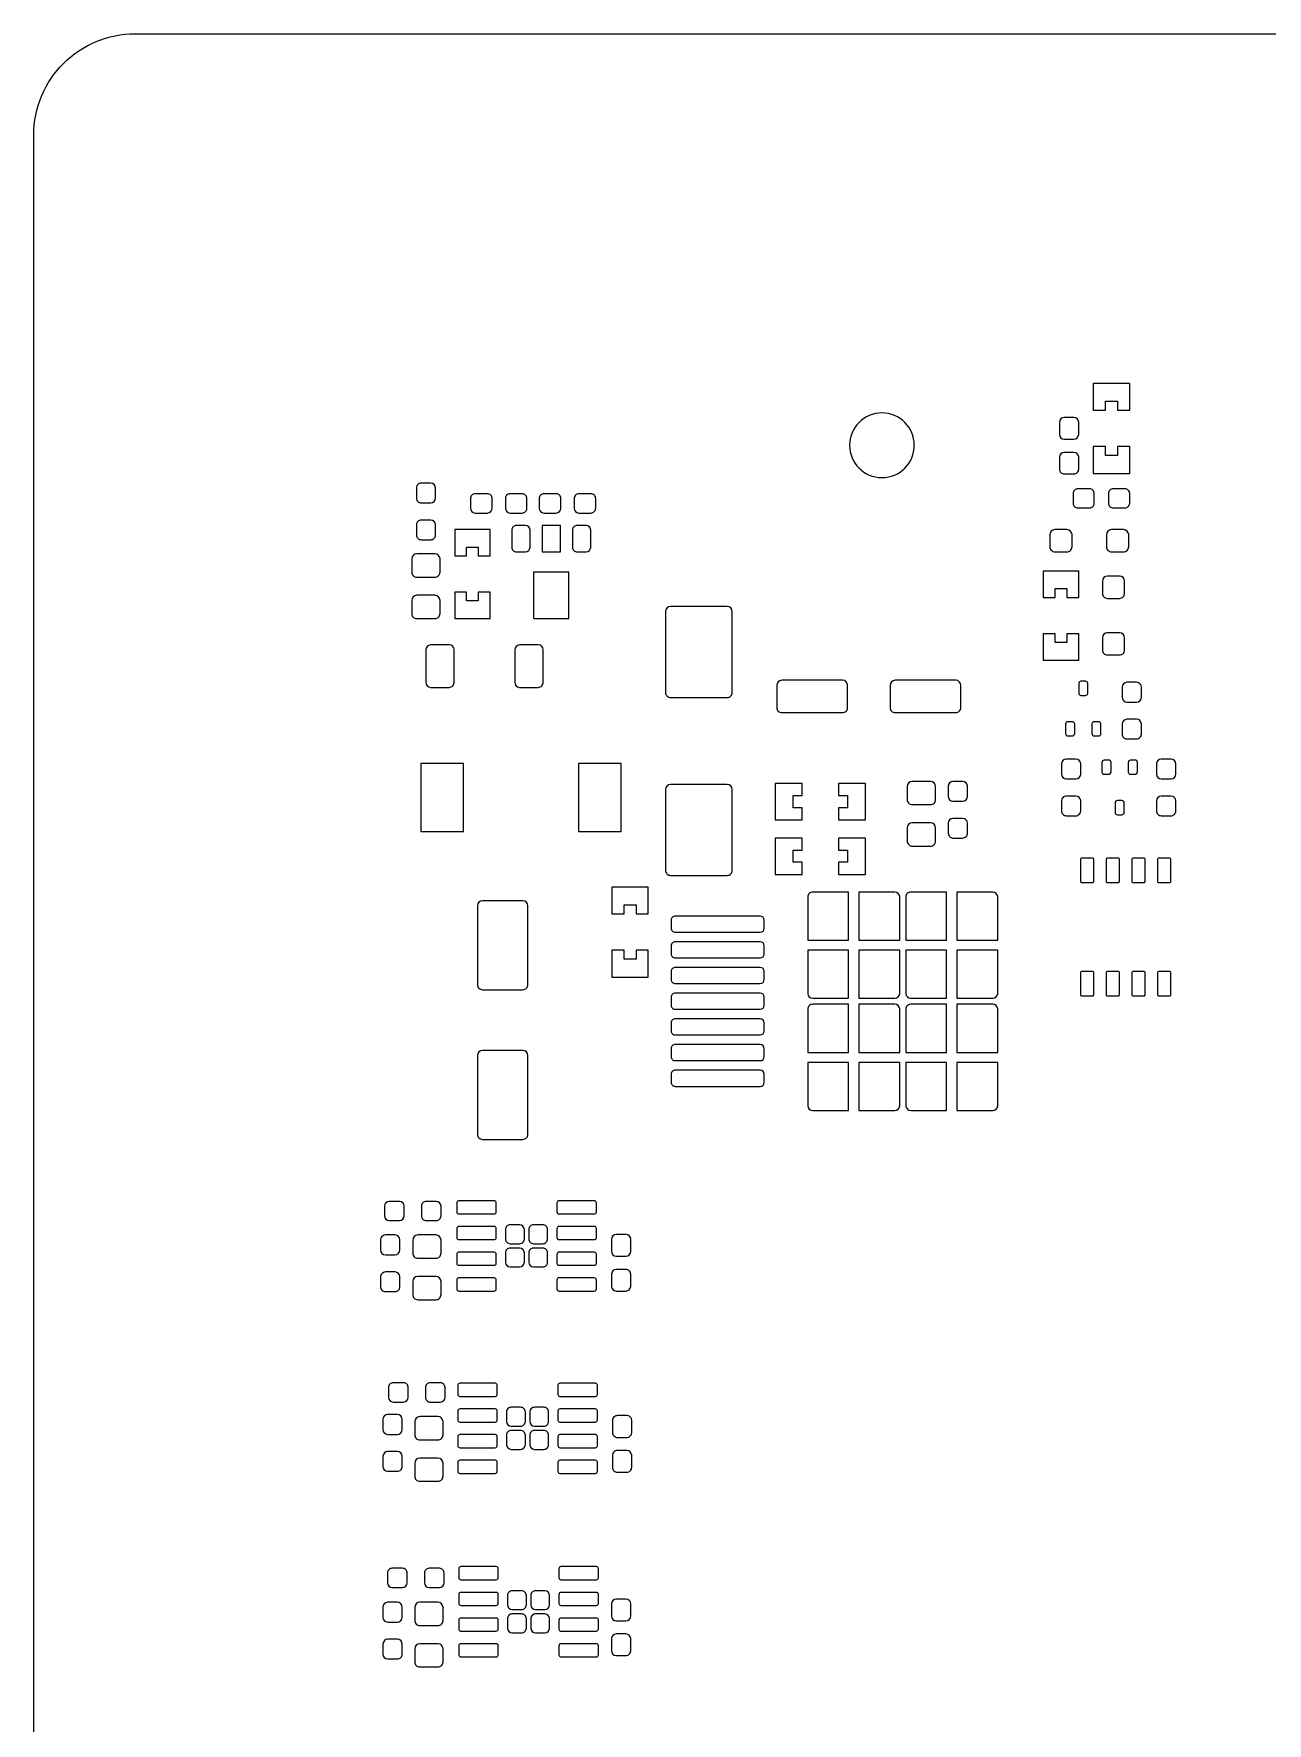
# Model space of a CAD drawing. Extents: x -72 to 103, y -93 to 77.
# Drawn here: x -59.7 to 1.3, y -6.3 to 77.3 of the extents above; entities that cross this region are included whole.
import ezdxf

# ---------------------------------------------------------------- set-up
doc = ezdxf.new("R2010")
doc.units = 0
doc.header["$MEASUREMENT"] = 0
doc.layers.get('0').update_dxf_attribs({"linetype": 'CONTINUOUS'})

msp = doc.modelspace()

# ---------------------------------------------------------------- linework, layer by layer
for points in [[(-59.655, 72.287, -0.414214), (-54.655, 77.287), (-54.655, 77.287), (75.345, 77.287), (75.345, 77.287, -0.414214), (80.345, 72.287), (80.345, 72.287), (80.345, -47.713), (80.345, -47.713, -0.414214), (75.345, -52.713), (75.345, -52.713), (-54.655, -52.713), (-54.655, -52.713, -0.414214), (-59.655, -47.713), (-59.655, -47.713), (-59.655, 72.287)], [(-19.32, 56.94, 1), (-16.12, 56.94), (-16.12, 56.94, 1), (-19.32, 56.94)], [(-7.99, 58.08, 0.412984), (-8.23, 58.32), (-8.23, 58.32), (-8.71, 58.32), (-8.71, 58.32, 0.410604), (-8.94, 58.08), (-8.94, 58.08), (-8.94, 57.48), (-8.94, 57.48, 0.408185), (-8.71, 57.24), (-8.71, 57.24), (-8.23, 57.24), (-8.23, 57.24, 0.410582), (-7.99, 57.48), (-7.99, 57.48), (-7.99, 58.08)], [(-7.99, 56.36, 0.406973), (-8.23, 56.59), (-8.23, 56.59), (-8.71, 56.59), (-8.71, 56.59, 0.404238), (-8.94, 56.36), (-8.94, 56.36), (-8.94, 55.76), (-8.94, 55.76, 0.414261), (-8.71, 55.52), (-8.71, 55.52), (-8.23, 55.52), (-8.23, 55.52, 0.416618), (-7.99, 55.76), (-7.99, 55.76), (-7.99, 56.36)], [(-39.79, 54.83, 0.414203), (-40.03, 55.07), (-40.03, 55.07), (-40.5, 55.07), (-40.5, 55.07, 0.421622), (-40.74, 54.83), (-40.74, 54.83), (-40.74, 54.33), (-40.74, 54.33, 0.419103), (-40.5, 54.09), (-40.5, 54.09), (-40.03, 54.09), (-40.03, 54.09, 0.411789), (-39.79, 54.33), (-39.79, 54.33), (-39.79, 54.83)], [(-36.99, 54.3, 0.4191), (-37.23, 54.54), (-37.23, 54.54), (-37.83, 54.54), (-37.83, 54.54, 0.421628), (-38.07, 54.3), (-38.07, 54.3), (-38.07, 53.83), (-38.07, 53.83, 0.414208), (-37.83, 53.59), (-37.83, 53.59), (-37.23, 53.59), (-37.23, 53.59, 0.411786), (-36.99, 53.83), (-36.99, 53.83), (-36.99, 54.3)], [(-35.27, 54.3, 0.425451), (-35.51, 54.54), (-35.51, 54.54), (-36.11, 54.54), (-36.11, 54.54, 0.415489), (-36.34, 54.3), (-36.34, 54.3), (-36.34, 53.83), (-36.34, 53.83, 0.408179), (-36.11, 53.59), (-36.11, 53.59), (-35.51, 53.59), (-35.51, 53.59, 0.417871), (-35.27, 53.83), (-35.27, 53.83), (-35.27, 54.3)], [(-33.59, 54.3, 0.419103), (-33.83, 54.54), (-33.83, 54.54), (-34.43, 54.54), (-34.43, 54.54, 0.421625), (-34.67, 54.3), (-34.67, 54.3), (-34.67, 53.83), (-34.67, 53.83, 0.414206), (-34.43, 53.59), (-34.43, 53.59), (-33.83, 53.59), (-33.83, 53.59, 0.411789), (-33.59, 53.83), (-33.59, 53.83), (-33.59, 54.3)], [(-31.87, 54.3, 0.425454), (-32.11, 54.54), (-32.11, 54.54), (-32.71, 54.54), (-32.71, 54.54, 0.415483), (-32.94, 54.3), (-32.94, 54.3), (-32.94, 53.83), (-32.94, 53.83, 0.408173), (-32.71, 53.59), (-32.71, 53.59), (-32.11, 53.59), (-32.11, 53.59, 0.417874), (-31.87, 53.83), (-31.87, 53.83), (-31.87, 54.3)], [(-7.22, 54.55, 0.424801), (-7.46, 54.79), (-7.46, 54.79), (-8.03, 54.79), (-8.03, 54.79, 0.422249), (-8.27, 54.55), (-8.27, 54.55), (-8.27, 54.08), (-8.27, 54.08, 0.414819), (-8.03, 53.84), (-8.03, 53.84), (-7.46, 53.84), (-7.46, 53.84, 0.417264), (-7.22, 54.08), (-7.22, 54.08), (-7.22, 54.55)], [(-5.47, 54.55, 0.424802), (-5.71, 54.79), (-5.71, 54.79), (-6.28, 54.79), (-6.28, 54.79, 0.422249), (-6.52, 54.55), (-6.52, 54.55), (-6.52, 54.08), (-6.52, 54.08, 0.414819), (-6.28, 53.84), (-6.28, 53.84), (-5.71, 53.84), (-5.71, 53.84, 0.417264), (-5.47, 54.08), (-5.47, 54.08), (-5.47, 54.55)], [(-39.79, 53.01, 0.408179), (-40.03, 53.24), (-40.03, 53.24), (-40.5, 53.24), (-40.5, 53.24, 0.415489), (-40.74, 53.01), (-40.74, 53.01), (-40.74, 52.51), (-40.74, 52.51, 0.425448), (-40.5, 52.27), (-40.5, 52.27), (-40.03, 52.27), (-40.03, 52.27, 0.417868), (-39.79, 52.51), (-39.79, 52.51), (-39.79, 53.01)], [(-35.12, 52.74, 0.412985), (-35.34, 52.97), (-35.34, 52.97), (-35.79, 52.97), (-35.79, 52.97, 0.423292), (-36.02, 52.74), (-36.02, 52.74), (-36.02, 51.89), (-36.02, 51.89, 0.415597), (-35.79, 51.67), (-35.79, 51.67), (-35.34, 51.67), (-35.34, 51.67, 0.40507), (-35.12, 51.89), (-35.12, 51.89), (-35.12, 52.74)], [(-32.12, 52.74, 0.412988), (-32.34, 52.97), (-32.34, 52.97), (-32.79, 52.97), (-32.79, 52.97, 0.423289), (-33.02, 52.74), (-33.02, 52.74), (-33.02, 51.89), (-33.02, 51.89, 0.415594), (-32.79, 51.67), (-32.79, 51.67), (-32.34, 51.67), (-32.34, 51.67, 0.405073), (-32.12, 51.89), (-32.12, 51.89), (-32.12, 52.74)], [(-8.32, 52.52, 0.413025), (-8.57, 52.77), (-8.57, 52.77), (-9.17, 52.77), (-9.17, 52.77, 0.410716), (-9.42, 52.52), (-9.42, 52.52), (-9.42, 51.92), (-9.42, 51.92, 0.415381), (-9.17, 51.67), (-9.17, 51.67), (-8.57, 51.67), (-8.57, 51.67, 0.417753), (-8.32, 51.92), (-8.32, 51.92), (-8.32, 52.52)], [(-5.52, 52.52, 0.413027), (-5.77, 52.77), (-5.77, 52.77), (-6.37, 52.77), (-6.37, 52.77, 0.410715), (-6.62, 52.52), (-6.62, 52.52), (-6.62, 51.92), (-6.62, 51.92, 0.415379), (-6.37, 51.67), (-6.37, 51.67), (-5.77, 51.67), (-5.77, 51.67, 0.417755), (-5.52, 51.92), (-5.52, 51.92), (-5.52, 52.52)], [(-39.57, 51.32, 0.413598), (-39.82, 51.57), (-39.82, 51.57), (-40.72, 51.57), (-40.72, 51.57, 0.408993), (-40.97, 51.32), (-40.97, 51.32), (-40.97, 50.67), (-40.97, 50.67, 0.415949), (-40.72, 50.42), (-40.72, 50.42), (-39.82, 50.42), (-39.82, 50.42, 0.420747), (-39.57, 50.67), (-39.57, 50.67), (-39.57, 51.32)], [(-5.72, 50.22, 0.413038), (-5.97, 50.47), (-5.97, 50.47), (-6.57, 50.47), (-6.57, 50.47, 0.410726), (-6.82, 50.22), (-6.82, 50.22), (-6.82, 49.62), (-6.82, 49.62, 0.415379), (-6.57, 49.37), (-6.57, 49.37), (-5.97, 49.37), (-5.97, 49.37, 0.417755), (-5.72, 49.62), (-5.72, 49.62), (-5.72, 50.22)], [(-39.57, 49.27, 0.413604), (-39.82, 49.52), (-39.82, 49.52), (-40.72, 49.52), (-40.72, 49.52, 0.408999), (-40.97, 49.27), (-40.97, 49.27), (-40.97, 48.62), (-40.97, 48.62, 0.415943), (-40.72, 48.37), (-40.72, 48.37), (-39.82, 48.37), (-39.82, 48.37, 0.420742), (-39.57, 48.62), (-39.57, 48.62), (-39.57, 49.27)], [(-25.12, 48.72, 0.413027), (-25.37, 48.97), (-25.37, 48.97), (-28.17, 48.97), (-28.17, 48.97, 0.410714), (-28.42, 48.72), (-28.42, 48.72), (-28.42, 44.72), (-28.42, 44.72, 0.415379), (-28.17, 44.47), (-28.17, 44.47), (-25.37, 44.47), (-25.37, 44.47, 0.417756), (-25.12, 44.72), (-25.12, 44.72), (-25.12, 48.72)], [(-5.72, 47.42, 0.413032), (-5.97, 47.67), (-5.97, 47.67), (-6.57, 47.67), (-6.57, 47.67, 0.41072), (-6.82, 47.42), (-6.82, 47.42), (-6.82, 46.82), (-6.82, 46.82, 0.415379), (-6.57, 46.57), (-6.57, 46.57), (-5.97, 46.57), (-5.97, 46.57, 0.417755), (-5.72, 46.82), (-5.72, 46.82), (-5.72, 47.42)], [(-38.87, 46.82, 0.413546), (-39.12, 47.07), (-39.12, 47.07), (-40.02, 47.07), (-40.02, 47.07), (-40.04, 47.07), (-40.04, 47.07, 0.387708), (-40.27, 46.82), (-40.27, 46.82), (-40.27, 45.22), (-40.27, 45.22, 0.391496), (-40.04, 44.97), (-40.04, 44.97), (-40.02, 44.97), (-40.02, 44.97), (-39.12, 44.97), (-39.12, 44.97, 0.441556), (-38.87, 45.24), (-38.87, 45.24), (-38.87, 46.82)], [(-34.47, 46.82, 0.413546), (-34.72, 47.07), (-34.72, 47.07), (-35.62, 47.07), (-35.62, 47.07), (-35.64, 47.07), (-35.64, 47.07, 0.387708), (-35.87, 46.82), (-35.87, 46.82), (-35.87, 45.22), (-35.87, 45.22, 0.391496), (-35.64, 44.97), (-35.64, 44.97), (-35.62, 44.97), (-35.62, 44.97), (-34.72, 44.97), (-34.72, 44.97, 0.441556), (-34.47, 45.24), (-34.47, 45.24), (-34.47, 46.82)], [(-19.42, 45.07, 0.413032), (-19.67, 45.32), (-19.67, 45.32), (-22.67, 45.32), (-22.67, 45.32, 0.410722), (-22.92, 45.07), (-22.92, 45.07), (-22.92, 43.97), (-22.92, 43.97, 0.415381), (-22.67, 43.72), (-22.67, 43.72), (-19.67, 43.72), (-19.67, 43.72, 0.417755), (-19.42, 43.97), (-19.42, 43.97), (-19.42, 45.07)], [(-13.82, 45.07, 0.413033), (-14.07, 45.32), (-14.07, 45.32), (-17.07, 45.32), (-17.07, 45.32, 0.41072), (-17.32, 45.07), (-17.32, 45.07), (-17.32, 43.97), (-17.32, 43.97, 0.415379), (-17.07, 43.72), (-17.07, 43.72), (-14.07, 43.72), (-14.07, 43.72, 0.417756), (-13.82, 43.97), (-13.82, 43.97), (-13.82, 45.07)], [(-7.54, 45.16, 0.41066), (-7.66, 45.27), (-7.66, 45.27), (-7.88, 45.27), (-7.88, 45.27, 0.40489), (-7.99, 45.16), (-7.99, 45.16), (-7.99, 44.68), (-7.99, 44.68, 0.415541), (-7.88, 44.57), (-7.88, 44.57), (-7.66, 44.57), (-7.66, 44.57, 0.421163), (-7.54, 44.68), (-7.54, 44.68), (-7.54, 45.16)], [(-4.89, 44.98, 0.412985), (-5.13, 45.22), (-5.13, 45.22), (-5.61, 45.22), (-5.61, 45.22, 0.410604), (-5.84, 44.98), (-5.84, 44.98), (-5.84, 44.48), (-5.84, 44.48, 0.408185), (-5.61, 44.24), (-5.61, 44.24), (-5.13, 44.24), (-5.13, 44.24, 0.410582), (-4.89, 44.48), (-4.89, 44.48), (-4.89, 44.98)], [(-8.19, 43.16, 0.41066), (-8.31, 43.27), (-8.31, 43.27), (-8.53, 43.27), (-8.53, 43.27, 0.404893), (-8.64, 43.16), (-8.64, 43.16), (-8.64, 42.68), (-8.64, 42.68, 0.415544), (-8.53, 42.57), (-8.53, 42.57), (-8.31, 42.57), (-8.31, 42.57, 0.421163), (-8.19, 42.68), (-8.19, 42.68), (-8.19, 43.16)], [(-6.89, 43.16, 0.41066), (-7.01, 43.27), (-7.01, 43.27), (-7.23, 43.27), (-7.23, 43.27, 0.404892), (-7.34, 43.16), (-7.34, 43.16), (-7.34, 42.68), (-7.34, 42.68, 0.415543), (-7.23, 42.57), (-7.23, 42.57), (-7.01, 42.57), (-7.01, 42.57, 0.421163), (-6.89, 42.68), (-6.89, 42.68), (-6.89, 43.16)], [(-4.89, 43.16, 0.406974), (-5.13, 43.39), (-5.13, 43.39), (-5.61, 43.39), (-5.61, 43.39, 0.404239), (-5.84, 43.16), (-5.84, 43.16), (-5.84, 42.66), (-5.84, 42.66, 0.414261), (-5.61, 42.42), (-5.61, 42.42), (-5.13, 42.42), (-5.13, 42.42, 0.416618), (-4.89, 42.66), (-4.89, 42.66), (-4.89, 43.16)], [(-7.89, 41.18, 0.412981), (-8.13, 41.42), (-8.13, 41.42), (-8.61, 41.42), (-8.61, 41.42, 0.410597), (-8.84, 41.18), (-8.84, 41.18), (-8.84, 40.68), (-8.84, 40.68, 0.408184), (-8.61, 40.44), (-8.61, 40.44), (-8.13, 40.44), (-8.13, 40.44, 0.410584), (-7.89, 40.68), (-7.89, 40.68), (-7.89, 41.18)], [(-6.39, 41.25, 0.433212), (-6.51, 41.37), (-6.51, 41.37), (-6.73, 41.37), (-6.73, 41.37, 0.429132), (-6.84, 41.25), (-6.84, 41.25), (-6.84, 40.78), (-6.84, 40.78, 0.418233), (-6.73, 40.67), (-6.73, 40.67), (-6.51, 40.67), (-6.51, 40.67, 0.423823), (-6.39, 40.78), (-6.39, 40.78), (-6.39, 41.25)], [(-5.09, 41.25, 0.433212), (-5.21, 41.37), (-5.21, 41.37), (-5.43, 41.37), (-5.43, 41.37, 0.429134), (-5.54, 41.25), (-5.54, 41.25), (-5.54, 40.78), (-5.54, 40.78, 0.418235), (-5.43, 40.67), (-5.43, 40.67), (-5.21, 40.67), (-5.21, 40.67, 0.423823), (-5.09, 40.78), (-5.09, 40.78), (-5.09, 41.25)], [(-3.19, 41.18, 0.41298), (-3.43, 41.42), (-3.43, 41.42), (-3.91, 41.42), (-3.91, 41.42, 0.410597), (-4.14, 41.18), (-4.14, 41.18), (-4.14, 40.68), (-4.14, 40.68, 0.408184), (-3.91, 40.44), (-3.91, 40.44), (-3.43, 40.44), (-3.43, 40.44, 0.410583), (-3.19, 40.68), (-3.19, 40.68), (-3.19, 41.18)], [(-25.12, 39.92, 0.413039), (-25.37, 40.17), (-25.37, 40.17), (-28.17, 40.17), (-28.17, 40.17, 0.410725), (-28.42, 39.92), (-28.42, 39.92), (-28.42, 35.92), (-28.42, 35.92, 0.415376), (-28.17, 35.67), (-28.17, 35.67), (-25.37, 35.67), (-25.37, 35.67, 0.417753), (-25.12, 35.92), (-25.12, 35.92), (-25.12, 39.92)], [(-15.07, 40.07, 0.412454), (-15.32, 40.32), (-15.32, 40.32), (-16.22, 40.32), (-16.22, 40.32, 0.410145), (-16.47, 40.07), (-16.47, 40.07), (-16.47, 39.42), (-16.47, 39.42, 0.417135), (-16.22, 39.17), (-16.22, 39.17), (-15.32, 39.17), (-15.32, 39.17, 0.41954), (-15.07, 39.42), (-15.07, 39.42), (-15.07, 40.07)], [(-13.49, 40.08, 0.412982), (-13.73, 40.32), (-13.73, 40.32), (-14.21, 40.32), (-14.21, 40.32, 0.410601), (-14.44, 40.08), (-14.44, 40.08), (-14.44, 39.58), (-14.44, 39.58, 0.408179), (-14.21, 39.34), (-14.21, 39.34), (-13.73, 39.34), (-13.73, 39.34, 0.410577), (-13.49, 39.58), (-13.49, 39.58), (-13.49, 40.08)], [(-7.89, 39.36, 0.406975), (-8.13, 39.59), (-8.13, 39.59), (-8.61, 39.59), (-8.61, 39.59, 0.404237), (-8.84, 39.36), (-8.84, 39.36), (-8.84, 38.86), (-8.84, 38.86, 0.414263), (-8.61, 38.62), (-8.61, 38.62), (-8.13, 38.62), (-8.13, 38.62, 0.416623), (-7.89, 38.86), (-7.89, 38.86), (-7.89, 39.36)], [(-5.74, 39.25, 0.433224), (-5.86, 39.37), (-5.86, 39.37), (-6.08, 39.37), (-6.08, 39.37, 0.429145), (-6.19, 39.25), (-6.19, 39.25), (-6.19, 38.78), (-6.19, 38.78, 0.418233), (-6.08, 38.67), (-6.08, 38.67), (-5.86, 38.67), (-5.86, 38.67, 0.423823), (-5.74, 38.78), (-5.74, 38.78), (-5.74, 39.25)], [(-3.19, 39.36, 0.406974), (-3.43, 39.59), (-3.43, 39.59), (-3.91, 39.59), (-3.91, 39.59, 0.404237), (-4.14, 39.36), (-4.14, 39.36), (-4.14, 38.86), (-4.14, 38.86, 0.414263), (-3.91, 38.62), (-3.91, 38.62), (-3.43, 38.62), (-3.43, 38.62, 0.416622), (-3.19, 38.86), (-3.19, 38.86), (-3.19, 39.36)], [(-13.49, 38.26, 0.406974), (-13.73, 38.49), (-13.73, 38.49), (-14.21, 38.49), (-14.21, 38.49, 0.404239), (-14.44, 38.26), (-14.44, 38.26), (-14.44, 37.76), (-14.44, 37.76, 0.414264), (-14.21, 37.52), (-14.21, 37.52), (-13.73, 37.52), (-13.73, 37.52, 0.416621), (-13.49, 37.76), (-13.49, 37.76), (-13.49, 38.26)], [(-15.07, 38.02, 0.412451), (-15.32, 38.27), (-15.32, 38.27), (-16.22, 38.27), (-16.22, 38.27, 0.410142), (-16.47, 38.02), (-16.47, 38.02), (-16.47, 37.37), (-16.47, 37.37, 0.417135), (-16.22, 37.12), (-16.22, 37.12), (-15.32, 37.12), (-15.32, 37.12, 0.41954), (-15.07, 37.37), (-15.07, 37.37), (-15.07, 38.02)], [(-7.25, 36.47, 0.410817), (-7.3, 36.52), (-7.3, 36.52), (-7.85, 36.52), (-7.85, 36.52, 0.397134), (-7.9, 36.47), (-7.9, 36.47), (-7.9, 35.37), (-7.9, 35.37, 0.417117), (-7.85, 35.32), (-7.85, 35.32), (-7.3, 35.32), (-7.3, 35.32, 0.432568), (-7.25, 35.37), (-7.25, 35.37), (-7.25, 36.47)], [(-5.98, 36.47, 0.410796), (-6.03, 36.52), (-6.03, 36.52), (-6.58, 36.52), (-6.58, 36.52, 0.397154), (-6.63, 36.47), (-6.63, 36.47), (-6.63, 35.37), (-6.63, 35.37, 0.417139), (-6.58, 35.32), (-6.58, 35.32), (-6.03, 35.32), (-6.03, 35.32, 0.432545), (-5.98, 35.37), (-5.98, 35.37), (-5.98, 36.47)], [(-4.71, 36.47, 0.410786), (-4.76, 36.52), (-4.76, 36.52), (-5.31, 36.52), (-5.31, 36.52, 0.397164), (-5.36, 36.47), (-5.36, 36.47), (-5.36, 35.37), (-5.36, 35.37, 0.41715), (-5.31, 35.32), (-5.31, 35.32), (-4.76, 35.32), (-4.76, 35.32, 0.432533), (-4.71, 35.37), (-4.71, 35.37), (-4.71, 36.47)], [(-3.44, 36.47, 0.410765), (-3.49, 36.52), (-3.49, 36.52), (-4.04, 36.52), (-4.04, 36.52, 0.397182), (-4.09, 36.47), (-4.09, 36.47), (-4.09, 35.37), (-4.09, 35.37, 0.417171), (-4.04, 35.32), (-4.04, 35.32), (-3.49, 35.32), (-3.49, 35.32, 0.43251), (-3.44, 35.37), (-3.44, 35.37), (-3.44, 36.47)], [(-35.22, 34.17, 0.413039), (-35.47, 34.42), (-35.47, 34.42), (-37.47, 34.42), (-37.47, 34.42, 0.41072), (-37.72, 34.17), (-37.72, 34.17), (-37.72, 30.27), (-37.72, 30.27, 0.41537), (-37.47, 30.02), (-37.47, 30.02), (-35.47, 30.02), (-35.47, 30.02, 0.417753), (-35.22, 30.27), (-35.22, 30.27), (-35.22, 34.17)], [(-19.37, 34.85), (-21.14, 34.85), (-21.14, 34.85, 0.416499), (-21.39, 34.6), (-21.39, 34.6), (-21.39, 32.47), (-21.39, 32.47), (-19.37, 32.47), (-19.37, 32.47), (-19.37, 34.85)], [(-16.84, 34.62, 0.385064), (-17.09, 34.85), (-17.09, 34.85), (-18.87, 34.85), (-18.87, 34.85), (-18.87, 32.47), (-18.87, 32.47), (-16.84, 32.47), (-16.84, 32.47), (-16.84, 34.6), (-16.84, 34.6), (-16.84, 34.62)], [(-14.52, 34.85), (-16.29, 34.85), (-16.29, 34.85, 0.416501), (-16.54, 34.6), (-16.54, 34.6), (-16.54, 32.47), (-16.54, 32.47), (-14.52, 32.47), (-14.52, 32.47), (-14.52, 34.85)], [(-11.99, 34.62, 0.385061), (-12.24, 34.85), (-12.24, 34.85), (-14.02, 34.85), (-14.02, 34.85), (-14.02, 32.47), (-14.02, 32.47), (-11.99, 32.47), (-11.99, 32.47), (-11.99, 34.6), (-11.99, 34.6), (-11.99, 34.62)], [(-23.54, 33.46, 0.405575), (-23.74, 33.66), (-23.74, 33.66), (-27.94, 33.66), (-27.94, 33.66, 0.417093), (-28.14, 33.46), (-28.14, 33.46), (-28.14, 33.06), (-28.14, 33.06, 0.423159), (-27.94, 32.86), (-27.94, 32.86), (-23.74, 32.86), (-23.74, 32.86, 0.411241), (-23.54, 33.06), (-23.54, 33.06), (-23.54, 33.46)], [(-23.54, 32.19, 0.405575), (-23.74, 32.39), (-23.74, 32.39), (-27.94, 32.39), (-27.94, 32.39, 0.417093), (-28.14, 32.19), (-28.14, 32.19), (-28.14, 31.79), (-28.14, 31.79, 0.423159), (-27.94, 31.59), (-27.94, 31.59), (-23.74, 31.59), (-23.74, 31.59, 0.411241), (-23.54, 31.79), (-23.54, 31.79), (-23.54, 32.19)], [(-19.37, 31.97), (-21.39, 31.97), (-21.39, 31.97), (-21.39, 29.85), (-21.39, 29.85), (-21.39, 29.83), (-21.39, 29.83, 0.397136), (-21.14, 29.6), (-21.14, 29.6), (-19.37, 29.6), (-19.37, 29.6), (-19.37, 31.97)], [(-16.84, 31.97), (-18.87, 31.97), (-18.87, 31.97), (-18.87, 29.6), (-18.87, 29.6), (-17.09, 29.6), (-17.09, 29.6, 0.37788), (-16.84, 29.82), (-16.84, 29.82), (-16.84, 29.85), (-16.84, 29.85), (-16.84, 31.97)], [(-14.52, 31.97), (-16.54, 31.97), (-16.54, 31.97), (-16.54, 29.85), (-16.54, 29.85), (-16.54, 29.83), (-16.54, 29.83, 0.397138), (-16.29, 29.6), (-16.29, 29.6), (-14.52, 29.6), (-14.52, 29.6), (-14.52, 31.97)], [(-11.99, 31.97), (-14.02, 31.97), (-14.02, 31.97), (-14.02, 29.6), (-14.02, 29.6), (-12.24, 29.6), (-12.24, 29.6, 0.377878), (-11.99, 29.82), (-11.99, 29.82), (-11.99, 29.85), (-11.99, 29.85), (-11.99, 31.97)], [(-23.54, 30.92, 0.405575), (-23.74, 31.12), (-23.74, 31.12), (-27.94, 31.12), (-27.94, 31.12, 0.417093), (-28.14, 30.92), (-28.14, 30.92), (-28.14, 30.52), (-28.14, 30.52, 0.423159), (-27.94, 30.32), (-27.94, 30.32), (-23.74, 30.32), (-23.74, 30.32, 0.411241), (-23.54, 30.52), (-23.54, 30.52), (-23.54, 30.92)], [(-7.25, 30.87, 0.410773), (-7.3, 30.92), (-7.3, 30.92), (-7.85, 30.92), (-7.85, 30.92, 0.397094), (-7.9, 30.87), (-7.9, 30.87), (-7.9, 29.77), (-7.9, 29.77, 0.417159), (-7.85, 29.72), (-7.85, 29.72), (-7.3, 29.72), (-7.3, 29.72, 0.432614), (-7.25, 29.77), (-7.25, 29.77), (-7.25, 30.87)], [(-5.98, 30.87, 0.410753), (-6.03, 30.92), (-6.03, 30.92), (-6.58, 30.92), (-6.58, 30.92, 0.397114), (-6.63, 30.87), (-6.63, 30.87), (-6.63, 29.77), (-6.63, 29.77, 0.417181), (-6.58, 29.72), (-6.58, 29.72), (-6.03, 29.72), (-6.03, 29.72, 0.432591), (-5.98, 29.77), (-5.98, 29.77), (-5.98, 30.87)], [(-4.71, 30.87, 0.410742), (-4.76, 30.92), (-4.76, 30.92), (-5.31, 30.92), (-5.31, 30.92, 0.397124), (-5.36, 30.87), (-5.36, 30.87), (-5.36, 29.77), (-5.36, 29.77, 0.417192), (-5.31, 29.72), (-5.31, 29.72), (-4.76, 29.72), (-4.76, 29.72, 0.432579), (-4.71, 29.77), (-4.71, 29.77), (-4.71, 30.87)], [(-3.44, 30.87, 0.410722), (-3.49, 30.92), (-3.49, 30.92), (-4.04, 30.92), (-4.04, 30.92, 0.397142), (-4.09, 30.87), (-4.09, 30.87), (-4.09, 29.77), (-4.09, 29.77, 0.417213), (-4.04, 29.72), (-4.04, 29.72), (-3.49, 29.72), (-3.49, 29.72, 0.432556), (-3.44, 29.77), (-3.44, 29.77), (-3.44, 30.87)], [(-23.54, 29.65, 0.405575), (-23.74, 29.85), (-23.74, 29.85), (-27.94, 29.85), (-27.94, 29.85, 0.417093), (-28.14, 29.65), (-28.14, 29.65), (-28.14, 29.25), (-28.14, 29.25, 0.423159), (-27.94, 29.05), (-27.94, 29.05), (-23.74, 29.05), (-23.74, 29.05, 0.411241), (-23.54, 29.25), (-23.54, 29.25), (-23.54, 29.65)], [(-19.37, 29.3), (-21.14, 29.3), (-21.14, 29.3, 0.417689), (-21.39, 29.05), (-21.39, 29.05), (-21.39, 26.92), (-21.39, 26.92), (-19.37, 26.92), (-19.37, 26.92), (-19.37, 29.3)], [(-16.84, 29.07, 0.386171), (-17.09, 29.3), (-17.09, 29.3), (-18.87, 29.3), (-18.87, 29.3), (-18.87, 26.92), (-18.87, 26.92), (-16.84, 26.92), (-16.84, 26.92), (-16.84, 29.05), (-16.84, 29.05), (-16.84, 29.07)], [(-14.52, 29.3), (-16.29, 29.3), (-16.29, 29.3, 0.417691), (-16.54, 29.05), (-16.54, 29.05), (-16.54, 26.92), (-16.54, 26.92), (-14.52, 26.92), (-14.52, 26.92), (-14.52, 29.3)], [(-11.99, 29.07, 0.386169), (-12.24, 29.3), (-12.24, 29.3), (-14.02, 29.3), (-14.02, 29.3), (-14.02, 26.92), (-14.02, 26.92), (-11.99, 26.92), (-11.99, 26.92), (-11.99, 29.05), (-11.99, 29.05), (-11.99, 29.07)], [(-23.54, 28.38, 0.405579), (-23.74, 28.58), (-23.74, 28.58), (-27.94, 28.58), (-27.94, 28.58, 0.417096), (-28.14, 28.38), (-28.14, 28.38), (-28.14, 27.98), (-28.14, 27.98, 0.423156), (-27.94, 27.78), (-27.94, 27.78), (-23.74, 27.78), (-23.74, 27.78, 0.411238), (-23.54, 27.98), (-23.54, 27.98), (-23.54, 28.38)], [(-35.22, 26.77, 0.413039), (-35.47, 27.02), (-35.47, 27.02), (-37.47, 27.02), (-37.47, 27.02, 0.41072), (-37.72, 26.77), (-37.72, 26.77), (-37.72, 22.87), (-37.72, 22.87, 0.415373), (-37.47, 22.62), (-37.47, 22.62), (-35.47, 22.62), (-35.47, 22.62, 0.417756), (-35.22, 22.87), (-35.22, 22.87), (-35.22, 26.77)], [(-23.54, 27.11, 0.405579), (-23.74, 27.31), (-23.74, 27.31), (-27.94, 27.31), (-27.94, 27.31, 0.417096), (-28.14, 27.11), (-28.14, 27.11), (-28.14, 26.71), (-28.14, 26.71, 0.423156), (-27.94, 26.51), (-27.94, 26.51), (-23.74, 26.51), (-23.74, 26.51, 0.411238), (-23.54, 26.71), (-23.54, 26.71), (-23.54, 27.11)], [(-23.54, 25.84, 0.405579), (-23.74, 26.04), (-23.74, 26.04), (-27.94, 26.04), (-27.94, 26.04, 0.417096), (-28.14, 25.84), (-28.14, 25.84), (-28.14, 25.44), (-28.14, 25.44, 0.423156), (-27.94, 25.24), (-27.94, 25.24), (-23.74, 25.24), (-23.74, 25.24, 0.411238), (-23.54, 25.44), (-23.54, 25.44), (-23.54, 25.84)], [(-19.37, 26.42), (-21.39, 26.42), (-21.39, 26.42), (-21.39, 24.3), (-21.39, 24.3), (-21.39, 24.28), (-21.39, 24.28, 0.397136), (-21.14, 24.05), (-21.14, 24.05), (-19.37, 24.05), (-19.37, 24.05), (-19.37, 26.42)], [(-16.84, 26.42), (-18.87, 26.42), (-18.87, 26.42), (-18.87, 24.05), (-18.87, 24.05), (-17.09, 24.05), (-17.09, 24.05, 0.37788), (-16.84, 24.27), (-16.84, 24.27), (-16.84, 24.3), (-16.84, 24.3), (-16.84, 26.42)], [(-14.52, 26.42), (-16.54, 26.42), (-16.54, 26.42), (-16.54, 24.3), (-16.54, 24.3), (-16.54, 24.28), (-16.54, 24.28, 0.397138), (-16.29, 24.05), (-16.29, 24.05), (-14.52, 24.05), (-14.52, 24.05), (-14.52, 26.42)], [(-11.99, 26.42), (-14.02, 26.42), (-14.02, 26.42), (-14.02, 24.05), (-14.02, 24.05), (-12.24, 24.05), (-12.24, 24.05, 0.377878), (-11.99, 24.27), (-11.99, 24.27), (-11.99, 24.3), (-11.99, 24.3), (-11.99, 26.42)], [(-41.34, 19.32, 0.408161), (-41.58, 19.55), (-41.58, 19.55), (-42.08, 19.55), (-42.08, 19.55, 0.408161), (-42.32, 19.32), (-42.32, 19.32), (-42.32, 18.84), (-42.32, 18.84, 0.412995), (-42.08, 18.6), (-42.08, 18.6), (-41.58, 18.6), (-41.58, 18.6, 0.412995), (-41.34, 18.84), (-41.34, 18.84), (-41.34, 19.32)], [(-39.52, 19.32, 0.414209), (-39.76, 19.55), (-39.76, 19.55), (-40.25, 19.55), (-40.25, 19.55, 0.414218), (-40.49, 19.32), (-40.49, 19.32), (-40.49, 18.84), (-40.49, 18.84, 0.419101), (-40.25, 18.6), (-40.25, 18.6), (-39.76, 18.6), (-39.76, 18.6, 0.419092), (-39.52, 18.84), (-39.52, 18.84), (-39.52, 19.32)], [(-36.79, 19.48, 0.412196), (-36.89, 19.58), (-36.89, 19.58), (-38.64, 19.58), (-38.64, 19.58, 0.435512), (-38.74, 19.48), (-38.74, 19.48), (-38.74, 19.03), (-38.74, 19.03, 0.415531), (-38.64, 18.93), (-38.64, 18.93), (-36.89, 18.93), (-36.89, 18.93, 0.394629), (-36.79, 19.03), (-36.79, 19.03), (-36.79, 19.48)], [(-31.84, 19.48, 0.412204), (-31.94, 19.58), (-31.94, 19.58), (-33.69, 19.58), (-33.69, 19.58, 0.435504), (-33.79, 19.48), (-33.79, 19.48), (-33.79, 19.03), (-33.79, 19.03, 0.415524), (-33.69, 18.93), (-33.69, 18.93), (-31.94, 18.93), (-31.94, 18.93, 0.394636), (-31.84, 19.03), (-31.84, 19.03), (-31.84, 19.48)], [(-35.4, 18.16, 0.410205), (-35.63, 18.39), (-35.63, 18.39), (-36.1, 18.39), (-36.1, 18.39, 0.417891), (-36.33, 18.16), (-36.33, 18.16), (-36.33, 17.7), (-36.33, 17.7, 0.423045), (-36.1, 17.46), (-36.1, 17.46), (-35.63, 17.46), (-35.63, 17.46, 0.4153), (-35.4, 17.7), (-35.4, 17.7), (-35.4, 18.16)], [(-34.25, 18.16, 0.423037), (-34.49, 18.39), (-34.49, 18.39), (-34.95, 18.39), (-34.95, 18.39, 0.417888), (-35.18, 18.16), (-35.18, 18.16), (-35.18, 17.7), (-35.18, 17.7, 0.423042), (-34.95, 17.46), (-34.95, 17.46), (-34.49, 17.46), (-34.49, 17.46, 0.427851), (-34.25, 17.7), (-34.25, 17.7), (-34.25, 18.16)], [(-41.56, 17.65, 0.410601), (-41.79, 17.89), (-41.79, 17.89), (-42.27, 17.89), (-42.27, 17.89, 0.412987), (-42.51, 17.65), (-42.51, 17.65), (-42.51, 17.15), (-42.51, 17.15, 0.410582), (-42.27, 16.91), (-42.27, 16.91), (-41.79, 16.91), (-41.79, 16.91, 0.408181), (-41.56, 17.15), (-41.56, 17.15), (-41.56, 17.65)], [(-39.52, 17.64, 0.413607), (-39.77, 17.89), (-39.77, 17.89), (-40.67, 17.89), (-40.67, 17.89, 0.408999), (-40.92, 17.64), (-40.92, 17.64), (-40.92, 16.99), (-40.92, 16.99, 0.415942), (-40.67, 16.74), (-40.67, 16.74), (-39.77, 16.74), (-39.77, 16.74, 0.420743), (-39.52, 16.99), (-39.52, 16.99), (-39.52, 17.64)], [(-36.79, 18.21, 0.412207), (-36.89, 18.31), (-36.89, 18.31), (-38.64, 18.31), (-38.64, 18.31, 0.435524), (-38.74, 18.21), (-38.74, 18.21), (-38.74, 17.76), (-38.74, 17.76, 0.41552), (-38.64, 17.66), (-38.64, 17.66), (-36.89, 17.66), (-36.89, 17.66, 0.394619), (-36.79, 17.76), (-36.79, 17.76), (-36.79, 18.21)], [(-31.84, 18.21, 0.412214), (-31.94, 18.31), (-31.94, 18.31), (-33.69, 18.31), (-33.69, 18.31, 0.435516), (-33.79, 18.21), (-33.79, 18.21), (-33.79, 17.76), (-33.79, 17.76, 0.415513), (-33.69, 17.66), (-33.69, 17.66), (-31.94, 17.66), (-31.94, 17.66, 0.394626), (-31.84, 17.76), (-31.84, 17.76), (-31.84, 18.21)], [(-30.14, 17.68, 0.409382), (-30.38, 17.92), (-30.38, 17.92), (-30.86, 17.92), (-30.86, 17.92, 0.406975), (-31.09, 17.68), (-31.09, 17.68), (-31.09, 17.08), (-31.09, 17.08, 0.41182), (-30.86, 16.84), (-30.86, 16.84), (-30.38, 16.84), (-30.38, 16.84, 0.414195), (-30.14, 17.08), (-30.14, 17.08), (-30.14, 17.68)], [(-36.79, 16.94, 0.412217), (-36.89, 17.04), (-36.89, 17.04), (-38.64, 17.04), (-38.64, 17.04, 0.435535), (-38.74, 16.94), (-38.74, 16.94), (-38.74, 16.49), (-38.74, 16.49, 0.415509), (-38.64, 16.39), (-38.64, 16.39), (-36.89, 16.39), (-36.89, 16.39, 0.394609), (-36.79, 16.49), (-36.79, 16.49), (-36.79, 16.94)], [(-35.4, 17.01, 0.410207), (-35.63, 17.24), (-35.63, 17.24), (-36.1, 17.24), (-36.1, 17.24, 0.417893), (-36.33, 17.01), (-36.33, 17.01), (-36.33, 16.54), (-36.33, 16.54, 0.410213), (-36.1, 16.31), (-36.1, 16.31), (-35.63, 16.31), (-35.63, 16.31, 0.402861), (-35.4, 16.54), (-35.4, 16.54), (-35.4, 17.01)], [(-34.25, 17.01, 0.423038), (-34.49, 17.24), (-34.49, 17.24), (-34.95, 17.24), (-34.95, 17.24, 0.41789), (-35.18, 17.01), (-35.18, 17.01), (-35.18, 16.54), (-35.18, 16.54, 0.41021), (-34.95, 16.31), (-34.95, 16.31), (-34.49, 16.31), (-34.49, 16.31, 0.4153), (-34.25, 16.54), (-34.25, 16.54), (-34.25, 17.01)], [(-31.84, 16.94, 0.412224), (-31.94, 17.04), (-31.94, 17.04), (-33.69, 17.04), (-33.69, 17.04, 0.435528), (-33.79, 16.94), (-33.79, 16.94), (-33.79, 16.49), (-33.79, 16.49, 0.415502), (-33.69, 16.39), (-33.69, 16.39), (-31.94, 16.39), (-31.94, 16.39, 0.394616), (-31.84, 16.49), (-31.84, 16.49), (-31.84, 16.94)], [(-41.56, 15.83, 0.404237), (-41.79, 16.06), (-41.79, 16.06), (-42.27, 16.06), (-42.27, 16.06, 0.406977), (-42.51, 15.83), (-42.51, 15.83), (-42.51, 15.33), (-42.51, 15.33, 0.416626), (-42.27, 15.09), (-42.27, 15.09), (-41.79, 15.09), (-41.79, 15.09, 0.414264), (-41.56, 15.33), (-41.56, 15.33), (-41.56, 15.83)], [(-30.14, 15.95, 0.415402), (-30.38, 16.19), (-30.38, 16.19), (-30.86, 16.19), (-30.86, 16.19, 0.413035), (-31.09, 15.95), (-31.09, 15.95), (-31.09, 15.35), (-31.09, 15.35, 0.405464), (-30.86, 15.12), (-30.86, 15.12), (-30.38, 15.12), (-30.38, 15.12, 0.408194), (-30.14, 15.35), (-30.14, 15.35), (-30.14, 15.95)], [(-39.52, 15.59, 0.413606), (-39.77, 15.84), (-39.77, 15.84), (-40.67, 15.84), (-40.67, 15.84, 0.408997), (-40.92, 15.59), (-40.92, 15.59), (-40.92, 14.94), (-40.92, 14.94, 0.415945), (-40.67, 14.69), (-40.67, 14.69), (-39.77, 14.69), (-39.77, 14.69, 0.420746), (-39.52, 14.94), (-39.52, 14.94), (-39.52, 15.59)], [(-36.79, 15.67, 0.412227), (-36.89, 15.77), (-36.89, 15.77), (-38.64, 15.77), (-38.64, 15.77, 0.435547), (-38.74, 15.67), (-38.74, 15.67), (-38.74, 15.22), (-38.74, 15.22, 0.415498), (-38.64, 15.12), (-38.64, 15.12), (-36.89, 15.12), (-36.89, 15.12, 0.3946), (-36.79, 15.22), (-36.79, 15.22), (-36.79, 15.67)], [(-31.84, 15.67, 0.412235), (-31.94, 15.77), (-31.94, 15.77), (-33.69, 15.77), (-33.69, 15.77, 0.435539), (-33.79, 15.67), (-33.79, 15.67), (-33.79, 15.22), (-33.79, 15.22, 0.415491), (-33.69, 15.12), (-33.69, 15.12), (-31.94, 15.12), (-31.94, 15.12, 0.394606), (-31.84, 15.22), (-31.84, 15.22), (-31.84, 15.67)], [(-41.14, 10.34, 0.420367), (-41.38, 10.58), (-41.38, 10.58), (-41.88, 10.58), (-41.88, 10.58, 0.420354), (-42.12, 10.34), (-42.12, 10.34), (-42.12, 9.87), (-42.12, 9.87, 0.412989), (-41.88, 9.63), (-41.88, 9.63), (-41.38, 9.63), (-41.38, 9.63, 0.413), (-41.14, 9.87), (-41.14, 9.87), (-41.14, 10.34)], [(-39.32, 10.34, 0.414217), (-39.55, 10.58), (-39.55, 10.58), (-40.05, 10.58), (-40.05, 10.58, 0.426731), (-40.29, 10.34), (-40.29, 10.34), (-40.29, 9.87), (-40.29, 9.87, 0.419097), (-40.05, 9.63), (-40.05, 9.63), (-39.55, 9.63), (-39.55, 9.63, 0.406961), (-39.32, 9.87), (-39.32, 9.87), (-39.32, 10.34)], [(-36.74, 10.46, 0.412215), (-36.84, 10.56), (-36.84, 10.56), (-38.59, 10.56), (-38.59, 10.56, 0.435485), (-38.69, 10.46), (-38.69, 10.46), (-38.69, 10.01), (-38.69, 10.01, 0.415514), (-38.59, 9.91), (-38.59, 9.91), (-36.84, 9.91), (-36.84, 9.91, 0.394652), (-36.74, 10.01), (-36.74, 10.01), (-36.74, 10.46)], [(-31.79, 10.46, 0.412222), (-31.89, 10.56), (-31.89, 10.56), (-33.64, 10.56), (-33.64, 10.56, 0.435477), (-33.74, 10.46), (-33.74, 10.46), (-33.74, 10.01), (-33.74, 10.01, 0.415507), (-33.64, 9.91), (-33.64, 9.91), (-31.89, 9.91), (-31.89, 9.91, 0.394659), (-31.79, 10.01), (-31.79, 10.01), (-31.79, 10.46)], [(-36.74, 9.19, 0.412227), (-36.84, 9.29), (-36.84, 9.29), (-38.59, 9.29), (-38.59, 9.29, 0.435498), (-38.69, 9.19), (-38.69, 9.19), (-38.69, 8.74), (-38.69, 8.74, 0.415501), (-38.59, 8.64), (-38.59, 8.64), (-36.84, 8.64), (-36.84, 8.64, 0.394641), (-36.74, 8.74), (-36.74, 8.74), (-36.74, 9.19)], [(-35.35, 9.14, 0.423038), (-35.59, 9.37), (-35.59, 9.37), (-36.05, 9.37), (-36.05, 9.37, 0.417889), (-36.28, 9.14), (-36.28, 9.14), (-36.28, 8.67), (-36.28, 8.67, 0.410209), (-36.05, 8.44), (-36.05, 8.44), (-35.59, 8.44), (-35.59, 8.44, 0.4153), (-35.35, 8.67), (-35.35, 8.67), (-35.35, 9.14)], [(-34.2, 9.14, 0.423035), (-34.44, 9.37), (-34.44, 9.37), (-34.9, 9.37), (-34.9, 9.37, 0.417889), (-35.13, 9.14), (-35.13, 9.14), (-35.13, 8.67), (-35.13, 8.67, 0.410209), (-34.9, 8.44), (-34.9, 8.44), (-34.44, 8.44), (-34.44, 8.44, 0.415297), (-34.2, 8.67), (-34.2, 8.67), (-34.2, 9.14)], [(-31.79, 9.19, 0.412234), (-31.89, 9.29), (-31.89, 9.29), (-33.64, 9.29), (-33.64, 9.29, 0.435491), (-33.74, 9.19), (-33.74, 9.19), (-33.74, 8.74), (-33.74, 8.74, 0.415494), (-33.64, 8.64), (-33.64, 8.64), (-31.89, 8.64), (-31.89, 8.64, 0.394647), (-31.79, 8.74), (-31.79, 8.74), (-31.79, 9.19)], [(-41.44, 8.77, 0.414208), (-41.68, 9.01), (-41.68, 9.01), (-42.16, 9.01), (-42.16, 9.01, 0.409364), (-42.39, 8.77), (-42.39, 8.77), (-42.39, 8.27), (-42.39, 8.27, 0.406958), (-42.16, 8.03), (-42.16, 8.03), (-41.68, 8.03), (-41.68, 8.03, 0.411783), (-41.44, 8.27), (-41.44, 8.27), (-41.44, 8.77)], [(-39.42, 8.66, 0.413604), (-39.67, 8.91), (-39.67, 8.91), (-40.57, 8.91), (-40.57, 8.91, 0.408993), (-40.82, 8.66), (-40.82, 8.66), (-40.82, 8.01), (-40.82, 8.01, 0.415943), (-40.57, 7.76), (-40.57, 7.76), (-39.67, 7.76), (-39.67, 7.76, 0.420747), (-39.42, 8.01), (-39.42, 8.01), (-39.42, 8.66)], [(-30.09, 8.72, 0.414205), (-30.33, 8.96), (-30.33, 8.96), (-30.8, 8.96), (-30.8, 8.96, 0.421624), (-31.04, 8.72), (-31.04, 8.72), (-31.04, 8.12), (-31.04, 8.12, 0.419101), (-30.8, 7.88), (-30.8, 7.88), (-30.33, 7.88), (-30.33, 7.88, 0.411786), (-30.09, 8.12), (-30.09, 8.12), (-30.09, 8.72)], [(-36.74, 7.92, 0.412237), (-36.84, 8.02), (-36.84, 8.02), (-38.59, 8.02), (-38.59, 8.02, 0.43551), (-38.69, 7.92), (-38.69, 7.92), (-38.69, 7.47), (-38.69, 7.47, 0.415488), (-38.59, 7.37), (-38.59, 7.37), (-36.84, 7.37), (-36.84, 7.37, 0.394629), (-36.74, 7.47), (-36.74, 7.47), (-36.74, 7.92)], [(-35.35, 7.99, 0.423042), (-35.59, 8.22), (-35.59, 8.22), (-36.05, 8.22), (-36.05, 8.22, 0.417894), (-36.28, 7.99), (-36.28, 7.99), (-36.28, 7.52), (-36.28, 7.52, 0.410206), (-36.05, 7.29), (-36.05, 7.29), (-35.59, 7.29), (-35.59, 7.29, 0.415296), (-35.35, 7.52), (-35.35, 7.52), (-35.35, 7.99)], [(-34.2, 7.99, 0.423039), (-34.44, 8.22), (-34.44, 8.22), (-34.9, 8.22), (-34.9, 8.22, 0.417894), (-35.13, 7.99), (-35.13, 7.99), (-35.13, 7.52), (-35.13, 7.52, 0.410206), (-34.9, 7.29), (-34.9, 7.29), (-34.44, 7.29), (-34.44, 7.29, 0.415293), (-34.2, 7.52), (-34.2, 7.52), (-34.2, 7.99)], [(-31.79, 7.92, 0.412245), (-31.89, 8.02), (-31.89, 8.02), (-33.64, 8.02), (-33.64, 8.02, 0.435502), (-33.74, 7.92), (-33.74, 7.92), (-33.74, 7.47), (-33.74, 7.47, 0.415481), (-33.64, 7.37), (-33.64, 7.37), (-31.89, 7.37), (-31.89, 7.37, 0.394636), (-31.79, 7.47), (-31.79, 7.47), (-31.79, 7.92)], [(-41.44, 6.95, 0.408177), (-41.68, 7.18), (-41.68, 7.18), (-42.16, 7.18), (-42.16, 7.18, 0.403016), (-42.39, 6.95), (-42.39, 6.95), (-42.39, 6.45), (-42.39, 6.45, 0.412996), (-42.16, 6.21), (-42.16, 6.21), (-41.68, 6.21), (-41.68, 6.21, 0.417869), (-41.44, 6.45), (-41.44, 6.45), (-41.44, 6.95)], [(-39.42, 6.61, 0.413608), (-39.67, 6.86), (-39.67, 6.86), (-40.57, 6.86), (-40.57, 6.86, 0.408996), (-40.82, 6.61), (-40.82, 6.61), (-40.82, 5.96), (-40.82, 5.96, 0.415939), (-40.57, 5.71), (-40.57, 5.71), (-39.67, 5.71), (-39.67, 5.71, 0.420743), (-39.42, 5.96), (-39.42, 5.96), (-39.42, 6.61)], [(-36.74, 6.65, 0.412249), (-36.84, 6.75), (-36.84, 6.75), (-38.59, 6.75), (-38.59, 6.75, 0.435524), (-38.69, 6.65), (-38.69, 6.65), (-38.69, 6.2), (-38.69, 6.2, 0.415477), (-38.59, 6.1), (-38.59, 6.1), (-36.84, 6.1), (-36.84, 6.1, 0.394619), (-36.74, 6.2), (-36.74, 6.2), (-36.74, 6.65)], [(-31.79, 6.65, 0.412257), (-31.89, 6.75), (-31.89, 6.75), (-33.64, 6.75), (-33.64, 6.75, 0.435516), (-33.74, 6.65), (-33.74, 6.65), (-33.74, 6.2), (-33.74, 6.2, 0.41547), (-33.64, 6.1), (-33.64, 6.1), (-31.89, 6.1), (-31.89, 6.1, 0.394626), (-31.79, 6.2), (-31.79, 6.2), (-31.79, 6.65)], [(-30.09, 7, 0.408178), (-30.33, 7.23), (-30.33, 7.23), (-30.8, 7.23), (-30.8, 7.23, 0.415488), (-31.04, 7), (-31.04, 7), (-31.04, 6.4), (-31.04, 6.4, 0.42545), (-30.8, 6.16), (-30.8, 6.16), (-30.33, 6.16), (-30.33, 6.16, 0.41787), (-30.09, 6.4), (-30.09, 6.4), (-30.09, 7)], [(-41.19, 1.17, 0.420367), (-41.43, 1.41), (-41.43, 1.41), (-41.93, 1.41), (-41.93, 1.41, 0.420355), (-42.17, 1.17), (-42.17, 1.17), (-42.17, 0.7), (-42.17, 0.7, 0.412988), (-41.93, 0.46), (-41.93, 0.46), (-41.43, 0.46), (-41.43, 0.46, 0.413), (-41.19, 0.7), (-41.19, 0.7), (-41.19, 1.17)], [(-39.37, 1.17, 0.414214), (-39.6, 1.41), (-39.6, 1.41), (-40.11, 1.41), (-40.11, 1.41, 0.414214), (-40.34, 1.17), (-40.34, 1.17), (-40.34, 0.7), (-40.34, 0.7, 0.406958), (-40.11, 0.46), (-40.11, 0.46), (-39.6, 0.46), (-39.6, 0.46, 0.406958), (-39.37, 0.7), (-39.37, 0.7), (-39.37, 1.17)], [(-36.69, 1.39, 0.412171), (-36.79, 1.49), (-36.79, 1.49), (-38.54, 1.49), (-38.54, 1.49, 0.435475), (-38.64, 1.39), (-38.64, 1.39), (-38.64, 0.94), (-38.64, 0.94, 0.415552), (-38.54, 0.84), (-38.54, 0.84), (-36.79, 0.84), (-36.79, 0.84, 0.394654), (-36.69, 0.94), (-36.69, 0.94), (-36.69, 1.39)], [(-31.74, 1.39, 0.412178), (-31.84, 1.49), (-31.84, 1.49), (-33.59, 1.49), (-33.59, 1.49, 0.435475), (-33.69, 1.39), (-33.69, 1.39), (-33.69, 0.94), (-33.69, 0.94, 0.415552), (-33.59, 0.84), (-33.59, 0.84), (-31.84, 0.84), (-31.84, 0.84, 0.394661), (-31.74, 0.94), (-31.74, 0.94), (-31.74, 1.39)], [(-36.69, 0.12, 0.412181), (-36.79, 0.22), (-36.79, 0.22), (-38.54, 0.22), (-38.54, 0.22, 0.435487), (-38.64, 0.12), (-38.64, 0.12), (-38.64, -0.33), (-38.64, -0.33, 0.415541), (-38.54, -0.43), (-38.54, -0.43), (-36.79, -0.43), (-36.79, -0.43, 0.394644), (-36.69, -0.33), (-36.69, -0.33), (-36.69, 0.12)], [(-35.3, 0.07, 0.423039), (-35.54, 0.3), (-35.54, 0.3), (-36, 0.3), (-36, 0.3, 0.417893), (-36.23, 0.07), (-36.23, 0.07), (-36.23, -0.4), (-36.23, -0.4, 0.410206), (-36, -0.63), (-36, -0.63), (-35.54, -0.63), (-35.54, -0.63, 0.415294), (-35.3, -0.4), (-35.3, -0.4), (-35.3, 0.07)], [(-34.15, 0.07, 0.410213), (-34.38, 0.3), (-34.38, 0.3), (-34.85, 0.3), (-34.85, 0.3, 0.417887), (-35.08, 0.07), (-35.08, 0.07), (-35.08, -0.4), (-35.08, -0.4, 0.4102), (-34.85, -0.63), (-34.85, -0.63), (-34.38, -0.63), (-34.38, -0.63, 0.40286), (-34.15, -0.4), (-34.15, -0.4), (-34.15, 0.07)], [(-31.74, 0.12, 0.412188), (-31.84, 0.22), (-31.84, 0.22), (-33.59, 0.22), (-33.59, 0.22, 0.435487), (-33.69, 0.12), (-33.69, 0.12), (-33.69, -0.33), (-33.69, -0.33, 0.415541), (-33.59, -0.43), (-33.59, -0.43), (-31.84, -0.43), (-31.84, -0.43, 0.39465), (-31.74, -0.33), (-31.74, -0.33), (-31.74, 0.12)], [(-41.44, -0.51, 0.414208), (-41.68, -0.27), (-41.68, -0.27), (-42.16, -0.27), (-42.16, -0.27, 0.409364), (-42.39, -0.51), (-42.39, -0.51), (-42.39, -1.01), (-42.39, -1.01, 0.406958), (-42.16, -1.25), (-42.16, -1.25), (-41.68, -1.25), (-41.68, -1.25, 0.411783), (-41.44, -1.01), (-41.44, -1.01), (-41.44, -0.51)], [(-39.42, -0.52, 0.413607), (-39.67, -0.27), (-39.67, -0.27), (-40.57, -0.27), (-40.57, -0.27, 0.408995), (-40.82, -0.52), (-40.82, -0.52), (-40.82, -1.17), (-40.82, -1.17, 0.41594), (-40.57, -1.42), (-40.57, -1.42), (-39.67, -1.42), (-39.67, -1.42, 0.420744), (-39.42, -1.17), (-39.42, -1.17), (-39.42, -0.52)], [(-30.14, -0.35, 0.414212), (-30.38, -0.11), (-30.38, -0.11), (-30.86, -0.11), (-30.86, -0.11, 0.409365), (-31.09, -0.35), (-31.09, -0.35), (-31.09, -0.95), (-31.09, -0.95, 0.406957), (-30.86, -1.19), (-30.86, -1.19), (-30.38, -1.19), (-30.38, -1.19, 0.411786), (-30.14, -0.95), (-30.14, -0.95), (-30.14, -0.35)], [(-36.69, -1.15, 0.412192), (-36.79, -1.05), (-36.79, -1.05), (-38.54, -1.05), (-38.54, -1.05, 0.435499), (-38.64, -1.15), (-38.64, -1.15), (-38.64, -1.6), (-38.64, -1.6, 0.415529), (-38.54, -1.7), (-38.54, -1.7), (-36.79, -1.7), (-36.79, -1.7, 0.394634), (-36.69, -1.6), (-36.69, -1.6), (-36.69, -1.15)], [(-35.3, -1.08, 0.423038), (-35.54, -0.85), (-35.54, -0.85), (-36, -0.85), (-36, -0.85, 0.417892), (-36.23, -1.08), (-36.23, -1.08), (-36.23, -1.55), (-36.23, -1.55, 0.410208), (-36, -1.78), (-36, -1.78), (-35.54, -1.78), (-35.54, -1.78, 0.415295), (-35.3, -1.55), (-35.3, -1.55), (-35.3, -1.08)], [(-34.15, -1.08, 0.410212), (-34.38, -0.85), (-34.38, -0.85), (-34.85, -0.85), (-34.85, -0.85, 0.417886), (-35.08, -1.08), (-35.08, -1.08), (-35.08, -1.55), (-35.08, -1.55, 0.410201), (-34.85, -1.78), (-34.85, -1.78), (-34.38, -1.78), (-34.38, -1.78, 0.402861), (-34.15, -1.55), (-34.15, -1.55), (-34.15, -1.08)], [(-31.74, -1.15, 0.412199), (-31.84, -1.05), (-31.84, -1.05), (-33.59, -1.05), (-33.59, -1.05, 0.435499), (-33.69, -1.15), (-33.69, -1.15), (-33.69, -1.6), (-33.69, -1.6, 0.415529), (-33.59, -1.7), (-33.59, -1.7), (-31.84, -1.7), (-31.84, -1.7, 0.39464), (-31.74, -1.6), (-31.74, -1.6), (-31.74, -1.15)], [(-41.44, -2.33, 0.408177), (-41.68, -2.1), (-41.68, -2.1), (-42.16, -2.1), (-42.16, -2.1, 0.403016), (-42.39, -2.33), (-42.39, -2.33), (-42.39, -2.83), (-42.39, -2.83, 0.412997), (-42.16, -3.07), (-42.16, -3.07), (-41.68, -3.07), (-41.68, -3.07, 0.41787), (-41.44, -2.83), (-41.44, -2.83), (-41.44, -2.33)], [(-39.42, -2.57, 0.413609), (-39.67, -2.32), (-39.67, -2.32), (-40.57, -2.32), (-40.57, -2.32, 0.408998), (-40.82, -2.57), (-40.82, -2.57), (-40.82, -3.22), (-40.82, -3.22, 0.415937), (-40.57, -3.47), (-40.57, -3.47), (-39.67, -3.47), (-39.67, -3.47, 0.420741), (-39.42, -3.22), (-39.42, -3.22), (-39.42, -2.57)], [(-36.69, -2.42, 0.412202), (-36.79, -2.32), (-36.79, -2.32), (-38.54, -2.32), (-38.54, -2.32, 0.435511), (-38.64, -2.42), (-38.64, -2.42), (-38.64, -2.87), (-38.64, -2.87, 0.415518), (-38.54, -2.97), (-38.54, -2.97), (-36.79, -2.97), (-36.79, -2.97, 0.394623), (-36.69, -2.87), (-36.69, -2.87), (-36.69, -2.42)], [(-31.74, -2.42, 0.412209), (-31.84, -2.32), (-31.84, -2.32), (-33.59, -2.32), (-33.59, -2.32, 0.435511), (-33.69, -2.42), (-33.69, -2.42), (-33.69, -2.87), (-33.69, -2.87, 0.415518), (-33.59, -2.97), (-33.59, -2.97), (-31.84, -2.97), (-31.84, -2.97, 0.39463), (-31.74, -2.87), (-31.74, -2.87), (-31.74, -2.42)], [(-30.14, -2.07, 0.408183), (-30.38, -1.84), (-30.38, -1.84), (-30.86, -1.84), (-30.86, -1.84, 0.403018), (-31.09, -2.07), (-31.09, -2.07), (-31.09, -2.67), (-31.09, -2.67, 0.412994), (-30.86, -2.91), (-30.86, -2.91), (-30.38, -2.91), (-30.38, -2.91, 0.417871), (-30.14, -2.67), (-30.14, -2.67), (-30.14, -2.07)]]:
    msp.add_lwpolyline(points, format="xyb")
for points in [[(-5.47, 60), (-7.27, 60), (-7.27, 60), (-7.27, 58.68), (-7.27, 58.68), (-6.67, 58.68), (-6.67, 58.68), (-6.67, 59.12), (-6.67, 59.12), (-6.07, 59.12), (-6.07, 59.12), (-6.07, 58.68), (-6.07, 58.68), (-5.47, 58.68), (-5.47, 58.68), (-5.47, 60)], [(-5.47, 56.88), (-6.07, 56.88), (-6.07, 56.88), (-6.07, 56.44), (-6.07, 56.44), (-6.67, 56.44), (-6.67, 56.44), (-6.67, 56.88), (-6.67, 56.88), (-7.27, 56.88), (-7.27, 56.88), (-7.27, 55.55), (-7.27, 55.55), (-5.47, 55.55), (-5.47, 55.55), (-5.47, 56.88)], [(-37.09, 52.77), (-38.84, 52.77), (-38.84, 52.77), (-38.84, 51.47), (-38.84, 51.47), (-38.26, 51.47), (-38.26, 51.47), (-38.26, 51.9), (-38.26, 51.9), (-37.68, 51.9), (-37.68, 51.9), (-37.68, 51.47), (-37.68, 51.47), (-37.09, 51.47), (-37.09, 51.47), (-37.09, 52.77)], [(-33.62, 52.97), (-34.52, 52.97), (-34.52, 52.97), (-34.52, 51.67), (-34.52, 51.67), (-33.62, 51.67), (-33.62, 51.67), (-33.62, 52.97)], [(-33.2, 50.67), (-34.94, 50.67), (-34.94, 50.67), (-34.94, 48.37), (-34.94, 48.37), (-33.2, 48.37), (-33.2, 48.37), (-33.2, 50.67)], [(-7.99, 50.72), (-9.74, 50.72), (-9.74, 50.72), (-9.74, 49.42), (-9.74, 49.42), (-9.16, 49.42), (-9.16, 49.42), (-9.16, 49.85), (-9.16, 49.85), (-8.58, 49.85), (-8.58, 49.85), (-8.58, 49.42), (-8.58, 49.42), (-7.99, 49.42), (-7.99, 49.42), (-7.99, 50.72)], [(-37.09, 49.67), (-37.68, 49.67), (-37.68, 49.67), (-37.68, 49.24), (-37.68, 49.24), (-38.26, 49.24), (-38.26, 49.24), (-38.26, 49.67), (-38.26, 49.67), (-38.84, 49.67), (-38.84, 49.67), (-38.84, 48.37), (-38.84, 48.37), (-37.09, 48.37), (-37.09, 48.37), (-37.09, 49.67)], [(-7.99, 47.62), (-8.58, 47.62), (-8.58, 47.62), (-8.58, 47.19), (-8.58, 47.19), (-9.16, 47.19), (-9.16, 47.19), (-9.16, 47.62), (-9.16, 47.62), (-9.74, 47.62), (-9.74, 47.62), (-9.74, 46.32), (-9.74, 46.32), (-7.99, 46.32), (-7.99, 46.32), (-7.99, 47.62)], [(-38.41, 41.2), (-40.52, 41.2), (-40.52, 41.2), (-40.52, 37.84), (-40.52, 37.84), (-38.41, 37.84), (-38.41, 37.84), (-38.41, 41.2)], [(-30.62, 41.2), (-32.72, 41.2), (-32.72, 41.2), (-32.72, 37.84), (-32.72, 37.84), (-30.62, 37.84), (-30.62, 37.84), (-30.62, 41.2)], [(-21.67, 40.22), (-23, 40.22), (-23, 40.22), (-23, 38.42), (-23, 38.42), (-21.67, 38.42), (-21.67, 38.42), (-21.67, 39.02), (-21.67, 39.02), (-22.11, 39.02), (-22.11, 39.02), (-22.11, 39.62), (-22.11, 39.62), (-21.67, 39.62), (-21.67, 39.62), (-21.67, 40.22)], [(-18.54, 40.22), (-19.87, 40.22), (-19.87, 40.22), (-19.87, 39.62), (-19.87, 39.62), (-19.43, 39.62), (-19.43, 39.62), (-19.43, 39.02), (-19.43, 39.02), (-19.87, 39.02), (-19.87, 39.02), (-19.87, 38.42), (-19.87, 38.42), (-18.54, 38.42), (-18.54, 38.42), (-18.54, 40.22)], [(-21.67, 37.52), (-23, 37.52), (-23, 37.52), (-23, 35.72), (-23, 35.72), (-21.67, 35.72), (-21.67, 35.72), (-21.67, 36.32), (-21.67, 36.32), (-22.11, 36.32), (-22.11, 36.32), (-22.11, 36.92), (-22.11, 36.92), (-21.67, 36.92), (-21.67, 36.92), (-21.67, 37.52)], [(-18.54, 37.52), (-19.87, 37.52), (-19.87, 37.52), (-19.87, 36.92), (-19.87, 36.92), (-19.43, 36.92), (-19.43, 36.92), (-19.43, 36.32), (-19.43, 36.32), (-19.87, 36.32), (-19.87, 36.32), (-19.87, 35.72), (-19.87, 35.72), (-18.54, 35.72), (-18.54, 35.72), (-18.54, 37.52)], [(-29.27, 35.09), (-31.07, 35.09), (-31.07, 35.09), (-31.07, 33.77), (-31.07, 33.77), (-30.47, 33.77), (-30.47, 33.77), (-30.47, 34.21), (-30.47, 34.21), (-29.87, 34.21), (-29.87, 34.21), (-29.87, 33.77), (-29.87, 33.77), (-29.27, 33.77), (-29.27, 33.77), (-29.27, 35.09)], [(-29.27, 31.97), (-29.87, 31.97), (-29.87, 31.97), (-29.87, 31.53), (-29.87, 31.53), (-30.47, 31.53), (-30.47, 31.53), (-30.47, 31.97), (-30.47, 31.97), (-31.07, 31.97), (-31.07, 31.97), (-31.07, 30.64), (-31.07, 30.64), (-29.27, 30.64), (-29.27, 30.64), (-29.27, 31.97)]]:
    msp.add_lwpolyline(points)

doc.saveas('drawing.dxf')
